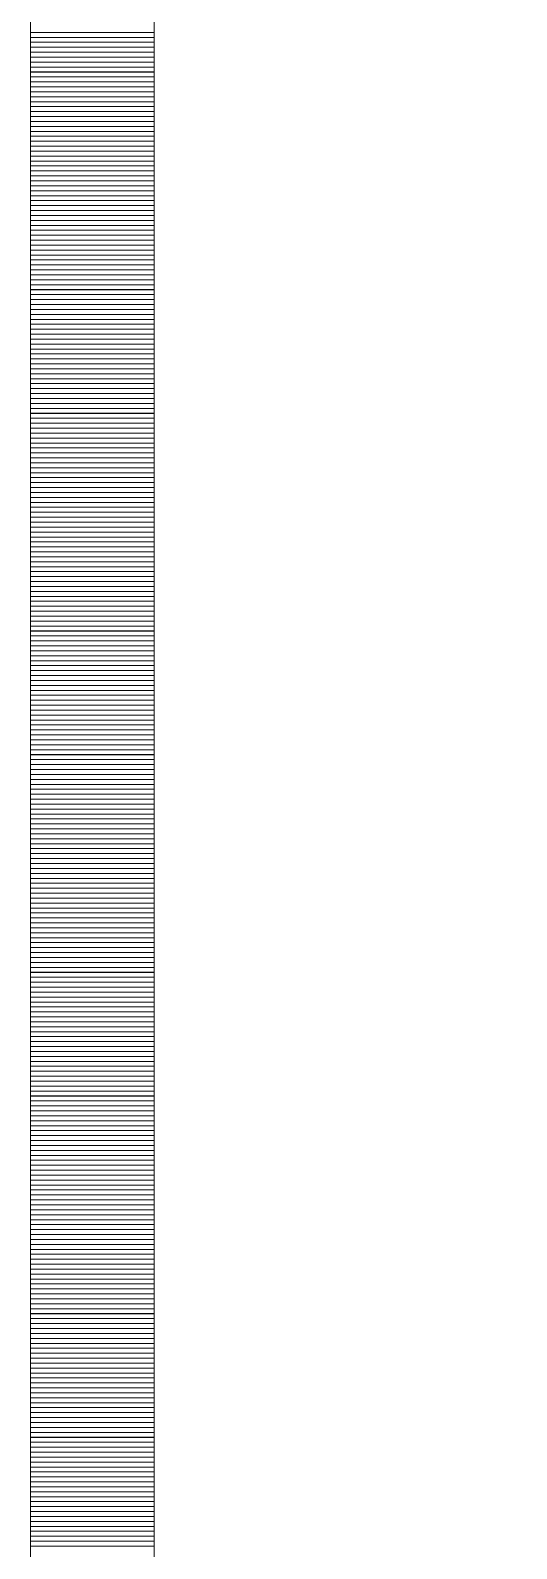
# Model space of a CAD drawing. Header units: millimetres. Extents: x 470010 to 1231400, y -134005 to 421770.
# Drawn here: x 806167.7 to 806266, y 156544.5 to 156851.4 of the extents above; entities that cross this region are included whole.
import ezdxf
from ezdxf.enums import TextEntityAlignment as Align

# ---------------------------------------------------------------- set-up
doc = ezdxf.new("R2010")
doc.units = ezdxf.units.MM
doc.linetypes.add('DASHED', pattern=[19.05, 12.7, -6.35])
doc.layers.get('Defpoints').update_dxf_attribs({"color": 140})
doc.layers.add('АР_Делит', color=120, linetype='Continuous', lineweight=0, plot=False)
doc.layers.add('АР_Тонкая', color=254, linetype='Continuous', lineweight=5)
doc.layers.add('АР_Штриховка', color=8, linetype='Continuous', lineweight=0)
doc.layers.add('РД_Оси_100', color=7, linetype='Continuous', lineweight=0, true_color=0x525252)
doc.styles.add('style1', font='ARIALN.TTF')

# ---------------------------------------------------------------- blocks, each defined once
blk = doc.blocks.new('СОШ_2200_АР_ОСИ_М100_28.05.24')
at = {"layer": 'АР_Делит', "color": 251, "linetype": 'DASHED', "true_color": 0x636466}
blk.add_lwpolyline([(114955, 135155), (114955, -355), (93595.036, -355), (93595.036, 13855), (94145, 13855), (94145, 68320), (66055, 68320), (66055, 13857.73), (83455, 13857.73), (83455, -355), (45245, -355), (45245, 13145), (44695, 13145), (44695, 26755), (45245, 26755), (45245, 68320), (20455, 68320), (20455, 26755), (27955, 26755), (27955, 13145), (-355, 13145), (-355, 100855)], dxfattribs=at)
blk = doc.blocks.new('A$C9108343f')
at = {"layer": 'АР_Тонкая', "color": 18, "linetype": 'Continuous', "lineweight": 5, "true_color": 0x000000}
for p, q in [((140449.09, 313879.49), (140449.09, 237679.49)), ((140474.09, 313879.49), (140474.09, 237679.49)), ((140474.09, 237679.49), (140474.09, 313879.49))]:
    blk.add_line(p, q, dxfattribs=at)
at = {"layer": 'АР_Штриховка', "color": 18, "linetype": 'Continuous', "lineweight": 0, "true_color": 0x000000}
for p, q in [((140449.09, 257217.24), (140474.09, 257217.24)), ((140449.09, 257216.24), (140474.09, 257216.24)), ((140449.09, 257215.24), (140474.09, 257215.24)), ((140449.09, 257214.24), (140474.09, 257214.24)), ((140449.09, 257213.24), (140474.09, 257213.24)), ((140449.09, 257212.24), (140474.09, 257212.24)), ((140449.09, 257211.24), (140474.09, 257211.24)), ((140449.09, 257210.24), (140474.09, 257210.24)), ((140449.09, 257209.24), (140474.09, 257209.24)), ((140449.09, 257208.24), (140474.09, 257208.24)), ((140449.09, 257207.24), (140474.09, 257207.24)), ((140449.09, 257206.24), (140474.09, 257206.24)), ((140449.09, 257205.24), (140474.09, 257205.24)), ((140449.09, 257204.24), (140474.09, 257204.24)), ((140449.09, 257203.24), (140474.09, 257203.24)), ((140449.09, 257202.24), (140474.09, 257202.24)), ((140449.09, 257201.24), (140474.09, 257201.24)), ((140449.09, 257200.24), (140474.09, 257200.24)), ((140449.09, 257199.24), (140474.09, 257199.24)), ((140449.09, 257198.24), (140474.09, 257198.24)), ((140449.09, 257197.24), (140474.09, 257197.24)), ((140449.09, 257196.24), (140474.09, 257196.24)), ((140449.09, 257195.24), (140474.09, 257195.24)), ((140449.09, 257194.24), (140474.09, 257194.24)), ((140449.09, 257193.24), (140474.09, 257193.24)), ((140449.09, 257192.24), (140474.09, 257192.24)), ((140449.09, 257191.24), (140474.09, 257191.24)), ((140449.09, 257190.24), (140474.09, 257190.24)), ((140449.09, 257189.24), (140474.09, 257189.24)), ((140449.09, 257188.24), (140474.09, 257188.24)), ((140449.09, 257187.24), (140474.09, 257187.24)), ((140449.09, 257186.24), (140474.09, 257186.24)), ((140449.09, 257185.24), (140474.09, 257185.24)), ((140449.09, 257184.24), (140474.09, 257184.24)), ((140449.09, 257183.24), (140474.09, 257183.24)), ((140449.09, 257182.24), (140474.09, 257182.24)), ((140449.09, 257181.24), (140474.09, 257181.24)), ((140449.09, 257180.24), (140474.09, 257180.24)), ((140449.09, 257179.24), (140474.09, 257179.24)), ((140449.09, 257178.24), (140474.09, 257178.24)), ((140449.09, 257177.24), (140474.09, 257177.24)), ((140449.09, 257176.24), (140474.09, 257176.24)), ((140449.09, 257175.24), (140474.09, 257175.24)), ((140449.09, 257174.24), (140474.09, 257174.24)), ((140449.09, 257173.24), (140474.09, 257173.24)), ((140449.09, 257172.24), (140474.09, 257172.24)), ((140449.09, 257171.24), (140474.09, 257171.24)), ((140449.09, 257170.24), (140474.09, 257170.24)), ((140449.09, 257169.24), (140474.09, 257169.24)), ((140449.09, 257168.24), (140474.09, 257168.24)), ((140449.09, 257167.24), (140474.09, 257167.24)), ((140449.09, 257166.24), (140474.09, 257166.24)), ((140449.09, 257165.24), (140474.09, 257165.24)), ((140449.09, 257164.24), (140474.09, 257164.24)), ((140449.09, 257163.24), (140474.09, 257163.24)), ((140449.09, 257162.24), (140474.09, 257162.24)), ((140449.09, 257161.24), (140474.09, 257161.24)), ((140449.09, 257160.24), (140474.09, 257160.24)), ((140449.09, 257159.24), (140474.09, 257159.24)), ((140449.09, 257158.24), (140474.09, 257158.24)), ((140449.09, 257157.24), (140474.09, 257157.24)), ((140449.09, 257156.24), (140474.09, 257156.24)), ((140449.09, 257155.24), (140474.09, 257155.24)), ((140449.09, 257154.24), (140474.09, 257154.24)), ((140449.09, 257153.24), (140474.09, 257153.24)), ((140449.09, 257152.24), (140474.09, 257152.24)), ((140449.09, 257151.24), (140474.09, 257151.24)), ((140449.09, 257150.24), (140474.09, 257150.24)), ((140449.09, 257149.24), (140474.09, 257149.24)), ((140449.09, 257148.24), (140474.09, 257148.24)), ((140449.09, 257147.24), (140474.09, 257147.24)), ((140449.09, 257146.24), (140474.09, 257146.24)), ((140449.09, 257145.24), (140474.09, 257145.24)), ((140449.09, 257144.24), (140474.09, 257144.24)), ((140449.09, 257143.24), (140474.09, 257143.24)), ((140449.09, 257142.24), (140474.09, 257142.24)), ((140449.09, 257141.24), (140474.09, 257141.24)), ((140449.09, 257140.24), (140474.09, 257140.24)), ((140449.09, 257139.24), (140474.09, 257139.24)), ((140449.09, 257138.24), (140474.09, 257138.24)), ((140449.09, 257137.24), (140474.09, 257137.24)), ((140449.09, 257136.24), (140474.09, 257136.24)), ((140449.09, 257135.24), (140474.09, 257135.24)), ((140449.09, 257134.24), (140474.09, 257134.24)), ((140449.09, 257133.24), (140474.09, 257133.24)), ((140449.09, 257132.24), (140474.09, 257132.24)), ((140449.09, 257131.24), (140474.09, 257131.24)), ((140449.09, 257130.24), (140474.09, 257130.24)), ((140449.09, 257129.24), (140474.09, 257129.24)), ((140449.09, 257128.24), (140474.09, 257128.24)), ((140449.09, 257127.24), (140474.09, 257127.24)), ((140449.09, 257126.24), (140474.09, 257126.24)), ((140449.09, 257125.24), (140474.09, 257125.24)), ((140449.09, 257124.24), (140474.09, 257124.24)), ((140449.09, 257123.24), (140474.09, 257123.24)), ((140449.09, 257122.24), (140474.09, 257122.24)), ((140449.09, 257121.24), (140474.09, 257121.24)), ((140449.09, 257120.24), (140474.09, 257120.24)), ((140449.09, 257119.24), (140474.09, 257119.24)), ((140449.09, 257118.24), (140474.09, 257118.24)), ((140449.09, 257117.24), (140474.09, 257117.24)), ((140449.09, 257116.24), (140474.09, 257116.24)), ((140449.09, 257115.24), (140474.09, 257115.24)), ((140449.09, 257114.24), (140474.09, 257114.24)), ((140449.09, 257113.24), (140474.09, 257113.24)), ((140449.09, 257112.24), (140474.09, 257112.24)), ((140449.09, 257111.24), (140474.09, 257111.24)), ((140449.09, 257110.24), (140474.09, 257110.24)), ((140449.09, 257109.24), (140474.09, 257109.24)), ((140449.09, 257108.24), (140474.09, 257108.24)), ((140449.09, 257107.24), (140474.09, 257107.24)), ((140449.09, 257106.24), (140474.09, 257106.24)), ((140449.09, 257105.24), (140474.09, 257105.24)), ((140449.09, 257104.24), (140474.09, 257104.24)), ((140449.09, 257103.24), (140474.09, 257103.24)), ((140449.09, 257102.24), (140474.09, 257102.24)), ((140449.09, 257101.24), (140474.09, 257101.24)), ((140449.09, 257100.24), (140474.09, 257100.24)), ((140449.09, 257099.24), (140474.09, 257099.24)), ((140449.09, 257098.24), (140474.09, 257098.24)), ((140449.09, 257097.24), (140474.09, 257097.24)), ((140449.09, 257096.24), (140474.09, 257096.24)), ((140449.09, 257095.24), (140474.09, 257095.24)), ((140449.09, 257094.24), (140474.09, 257094.24)), ((140449.09, 257093.24), (140474.09, 257093.24)), ((140449.09, 257092.24), (140474.09, 257092.24)), ((140449.09, 257091.24), (140474.09, 257091.24)), ((140449.09, 257090.24), (140474.09, 257090.24)), ((140449.09, 257089.24), (140474.09, 257089.24)), ((140449.09, 257088.24), (140474.09, 257088.24)), ((140449.09, 257087.24), (140474.09, 257087.24)), ((140449.09, 257086.24), (140474.09, 257086.24)), ((140449.09, 257085.24), (140474.09, 257085.24)), ((140449.09, 257084.24), (140474.09, 257084.24)), ((140449.09, 257083.24), (140474.09, 257083.24)), ((140449.09, 257082.24), (140474.09, 257082.24)), ((140449.09, 257081.24), (140474.09, 257081.24)), ((140449.09, 257080.24), (140474.09, 257080.24)), ((140449.09, 257079.24), (140474.09, 257079.24)), ((140449.09, 257078.24), (140474.09, 257078.24)), ((140449.09, 257077.24), (140474.09, 257077.24)), ((140449.09, 257076.24), (140474.09, 257076.24)), ((140449.09, 257075.24), (140474.09, 257075.24)), ((140449.09, 257074.24), (140474.09, 257074.24)), ((140449.09, 257073.24), (140474.09, 257073.24)), ((140449.09, 257072.24), (140474.09, 257072.24)), ((140449.09, 257071.24), (140474.09, 257071.24)), ((140449.09, 257070.24), (140474.09, 257070.24)), ((140449.09, 257069.24), (140474.09, 257069.24)), ((140449.09, 257068.24), (140474.09, 257068.24)), ((140449.09, 257067.24), (140474.09, 257067.24)), ((140449.09, 257066.24), (140474.09, 257066.24)), ((140449.09, 257065.24), (140474.09, 257065.24)), ((140449.09, 257064.24), (140474.09, 257064.24)), ((140449.09, 257063.24), (140474.09, 257063.24)), ((140449.09, 257062.24), (140474.09, 257062.24)), ((140449.09, 257061.24), (140474.09, 257061.24)), ((140449.09, 257060.24), (140474.09, 257060.24)), ((140449.09, 257059.24), (140474.09, 257059.24)), ((140449.09, 257058.24), (140474.09, 257058.24)), ((140449.09, 257057.24), (140474.09, 257057.24)), ((140449.09, 257056.24), (140474.09, 257056.24)), ((140449.09, 257055.24), (140474.09, 257055.24)), ((140449.09, 257054.24), (140474.09, 257054.24)), ((140449.09, 257053.24), (140474.09, 257053.24)), ((140449.09, 257052.24), (140474.09, 257052.24)), ((140449.09, 257051.24), (140474.09, 257051.24)), ((140449.09, 257050.24), (140474.09, 257050.24)), ((140449.09, 257049.24), (140474.09, 257049.24)), ((140449.09, 257048.24), (140474.09, 257048.24)), ((140449.09, 257047.24), (140474.09, 257047.24)), ((140449.09, 257046.24), (140474.09, 257046.24)), ((140449.09, 257045.24), (140474.09, 257045.24)), ((140449.09, 257044.24), (140474.09, 257044.24)), ((140449.09, 257043.24), (140474.09, 257043.24)), ((140449.09, 257042.24), (140474.09, 257042.24)), ((140449.09, 257041.24), (140474.09, 257041.24)), ((140449.09, 257040.24), (140474.09, 257040.24)), ((140449.09, 257039.24), (140474.09, 257039.24)), ((140449.09, 257038.24), (140474.09, 257038.24)), ((140449.09, 257037.24), (140474.09, 257037.24)), ((140449.09, 257036.24), (140474.09, 257036.24)), ((140449.09, 257035.24), (140474.09, 257035.24)), ((140449.09, 257034.24), (140474.09, 257034.24)), ((140449.09, 257033.24), (140474.09, 257033.24)), ((140449.09, 257032.24), (140474.09, 257032.24)), ((140449.09, 257031.24), (140474.09, 257031.24)), ((140449.09, 257030.24), (140474.09, 257030.24)), ((140449.09, 257029.24), (140474.09, 257029.24)), ((140449.09, 257028.24), (140474.09, 257028.24)), ((140449.09, 257027.24), (140474.09, 257027.24)), ((140449.09, 257026.24), (140474.09, 257026.24)), ((140449.09, 257025.24), (140474.09, 257025.24)), ((140449.09, 257024.24), (140474.09, 257024.24)), ((140449.09, 257023.24), (140474.09, 257023.24)), ((140449.09, 257022.24), (140474.09, 257022.24)), ((140449.09, 257021.24), (140474.09, 257021.24)), ((140449.09, 257020.24), (140474.09, 257020.24)), ((140449.09, 257019.24), (140474.09, 257019.24)), ((140449.09, 257018.24), (140474.09, 257018.24)), ((140449.09, 257017.24), (140474.09, 257017.24)), ((140449.09, 257016.24), (140474.09, 257016.24)), ((140449.09, 257015.24), (140474.09, 257015.24)), ((140449.09, 257014.24), (140474.09, 257014.24)), ((140449.09, 257013.24), (140474.09, 257013.24)), ((140449.09, 257012.24), (140474.09, 257012.24)), ((140449.09, 257011.24), (140474.09, 257011.24)), ((140449.09, 257010.24), (140474.09, 257010.24)), ((140449.09, 257009.24), (140474.09, 257009.24)), ((140449.09, 257008.24), (140474.09, 257008.24)), ((140449.09, 257007.24), (140474.09, 257007.24)), ((140449.09, 257006.24), (140474.09, 257006.24)), ((140449.09, 257005.24), (140474.09, 257005.24)), ((140449.09, 257004.24), (140474.09, 257004.24)), ((140449.09, 257003.24), (140474.09, 257003.24)), ((140449.09, 257002.24), (140474.09, 257002.24)), ((140449.09, 257001.24), (140474.09, 257001.24)), ((140449.09, 257000.24), (140474.09, 257000.24)), ((140449.09, 256999.24), (140474.09, 256999.24)), ((140449.09, 256998.24), (140474.09, 256998.24)), ((140449.09, 256997.24), (140474.09, 256997.24)), ((140449.09, 256996.24), (140474.09, 256996.24)), ((140449.09, 256995.24), (140474.09, 256995.24)), ((140449.09, 256994.24), (140474.09, 256994.24)), ((140449.09, 256993.24), (140474.09, 256993.24)), ((140449.09, 256992.24), (140474.09, 256992.24)), ((140449.09, 256991.24), (140474.09, 256991.24)), ((140449.09, 256990.24), (140474.09, 256990.24)), ((140449.09, 256989.24), (140474.09, 256989.24)), ((140449.09, 256988.24), (140474.09, 256988.24)), ((140449.09, 256987.24), (140474.09, 256987.24)), ((140449.09, 256986.24), (140474.09, 256986.24)), ((140449.09, 256985.24), (140474.09, 256985.24)), ((140449.09, 256984.24), (140474.09, 256984.24)), ((140449.09, 256983.24), (140474.09, 256983.24)), ((140449.09, 256982.24), (140474.09, 256982.24)), ((140449.09, 256981.24), (140474.09, 256981.24)), ((140449.09, 256980.24), (140474.09, 256980.24)), ((140449.09, 256979.24), (140474.09, 256979.24)), ((140449.09, 256978.24), (140474.09, 256978.24)), ((140449.09, 256977.24), (140474.09, 256977.24)), ((140449.09, 256976.24), (140474.09, 256976.24)), ((140449.09, 256975.24), (140474.09, 256975.24)), ((140449.09, 256974.24), (140474.09, 256974.24)), ((140449.09, 256973.24), (140474.09, 256973.24)), ((140449.09, 256972.24), (140474.09, 256972.24)), ((140449.09, 256971.24), (140474.09, 256971.24)), ((140449.09, 256970.24), (140474.09, 256970.24)), ((140449.09, 256969.24), (140474.09, 256969.24)), ((140449.09, 256968.24), (140474.09, 256968.24)), ((140449.09, 256967.24), (140474.09, 256967.24)), ((140449.09, 256966.24), (140474.09, 256966.24)), ((140449.09, 256965.24), (140474.09, 256965.24)), ((140449.09, 256964.24), (140474.09, 256964.24)), ((140449.09, 256963.24), (140474.09, 256963.24)), ((140449.09, 256962.24), (140474.09, 256962.24)), ((140449.09, 256961.24), (140474.09, 256961.24)), ((140449.09, 256960.24), (140474.09, 256960.24)), ((140449.09, 256959.24), (140474.09, 256959.24)), ((140449.09, 256958.24), (140474.09, 256958.24)), ((140449.09, 256957.24), (140474.09, 256957.24)), ((140449.09, 256956.24), (140474.09, 256956.24)), ((140449.09, 256955.24), (140474.09, 256955.24)), ((140449.09, 256954.24), (140474.09, 256954.24)), ((140449.09, 256953.24), (140474.09, 256953.24)), ((140449.09, 256952.24), (140474.09, 256952.24)), ((140449.09, 256951.24), (140474.09, 256951.24)), ((140449.09, 256950.24), (140474.09, 256950.24)), ((140449.09, 256949.24), (140474.09, 256949.24)), ((140449.09, 256948.24), (140474.09, 256948.24)), ((140449.09, 256947.24), (140474.09, 256947.24)), ((140449.09, 256946.24), (140474.09, 256946.24)), ((140449.09, 256945.24), (140474.09, 256945.24)), ((140449.09, 256944.24), (140474.09, 256944.24)), ((140449.09, 256943.24), (140474.09, 256943.24)), ((140449.09, 256942.24), (140474.09, 256942.24)), ((140449.09, 256941.24), (140474.09, 256941.24)), ((140449.09, 256940.24), (140474.09, 256940.24)), ((140449.09, 256939.24), (140474.09, 256939.24)), ((140449.09, 256938.24), (140474.09, 256938.24)), ((140449.09, 256937.24), (140474.09, 256937.24)), ((140449.09, 256936.24), (140474.09, 256936.24)), ((140449.09, 256935.24), (140474.09, 256935.24)), ((140449.09, 256934.24), (140474.09, 256934.24)), ((140449.09, 256933.24), (140474.09, 256933.24)), ((140449.09, 256932.24), (140474.09, 256932.24)), ((140449.09, 256931.24), (140474.09, 256931.24)), ((140449.09, 256930.24), (140474.09, 256930.24)), ((140449.09, 256929.24), (140474.09, 256929.24)), ((140449.09, 256928.24), (140474.09, 256928.24)), ((140449.09, 256927.24), (140474.09, 256927.24)), ((140449.09, 256926.24), (140474.09, 256926.24)), ((140449.09, 256925.24), (140474.09, 256925.24)), ((140449.09, 256924.24), (140474.09, 256924.24)), ((140449.09, 256923.24), (140474.09, 256923.24)), ((140449.09, 256922.24), (140474.09, 256922.24)), ((140449.09, 256921.24), (140474.09, 256921.24)), ((140449.09, 256920.24), (140474.09, 256920.24)), ((140449.09, 256919.24), (140474.09, 256919.24)), ((140449.09, 256918.24), (140474.09, 256918.24)), ((140449.09, 256917.24), (140474.09, 256917.24)), ((140449.09, 256916.24), (140474.09, 256916.24)), ((140449.09, 256915.24), (140474.09, 256915.24)), ((140449.09, 256914.24), (140474.09, 256914.24)), ((140449.09, 256913.24), (140474.09, 256913.24)), ((140449.09, 256912.24), (140474.09, 256912.24)), ((140449.09, 256911.24), (140474.09, 256911.24))]:
    blk.add_line(p, q, dxfattribs=at)
at = {"layer": 'РД_Оси_100'}
blk.add_blockref('СОШ_2200_АР_ОСИ_М100_28.05.24', (140804.09, 223079.49), dxfattribs=at)
at = {"layer": 'Defpoints', "color": 18, "true_color": 0x000000, "style": 'style1'}
for p in [(143949.34, 316089.12), (143974.98, 281639.5), (143890.4, 273244.71), (143839.99, 264276.81), (143967.75, 254892.38), (12251.96, 104178.14), (12382.58, 96023.14)]:
    blk.add_attdef('АР-ПОМЕЩЕНИЕ:НАИМЕНОВАНИЕ', text='', height=100, dxfattribs=at).set_placement(p, align=Align.MIDDLE)
at = {"layer": 'Defpoints', "color": 18, "true_color": 0x000000, "style": 'style1', "flags": 8}
for p in [(143951.3, 279099.09), (143848.34, 269251.11), (143875.33, 260094.25), (144049.74, 250824.7), (163419.28, 238153.36), (155897.46, 237965.97), (183037.2, 237965.97), (143342.94, 237876.19)]:
    blk.add_attdef('АР-ПОМЕЩЕНИЕ:НАИМЕНОВАНИЕ', text='', height=100, dxfattribs=at).set_placement(p, align=Align.MIDDLE)

msp = doc.modelspace()

# ---------------------------------------------------------------- linework, layer by layer
at = {"layer": 'АР_Тонкая', "color": 18, "linetype": 'Continuous', "lineweight": 5, "true_color": 0x000000}
for p, q in [((806167.706, 213513.251), (806167.706, 137313.251)), ((806192.706, 213513.251), (806192.706, 137313.251)), ((806192.706, 137313.251), (806192.706, 213513.251))]:
    msp.add_line(p, q, dxfattribs=at)
at = {"layer": 'АР_Штриховка', "color": 18, "linetype": 'Continuous', "lineweight": 0, "true_color": 0x000000}
for p, q in [((806167.706, 156851), (806192.706, 156851)), ((806167.706, 156850), (806192.706, 156850)), ((806167.706, 156849), (806192.706, 156849)), ((806167.706, 156848), (806192.706, 156848)), ((806167.706, 156847), (806192.706, 156847)), ((806167.706, 156846), (806192.706, 156846)), ((806167.706, 156845), (806192.706, 156845)), ((806167.706, 156844), (806192.706, 156844)), ((806167.706, 156843), (806192.706, 156843)), ((806167.706, 156842), (806192.706, 156842)), ((806167.706, 156841), (806192.706, 156841)), ((806167.706, 156840), (806192.706, 156840)), ((806167.706, 156839), (806192.706, 156839)), ((806167.706, 156838), (806192.706, 156838)), ((806167.706, 156837), (806192.706, 156837)), ((806167.706, 156836), (806192.706, 156836)), ((806167.706, 156835), (806192.706, 156835)), ((806167.706, 156834), (806192.706, 156834)), ((806167.706, 156833), (806192.706, 156833)), ((806167.706, 156832), (806192.706, 156832)), ((806167.706, 156831), (806192.706, 156831)), ((806167.706, 156830), (806192.706, 156830)), ((806167.706, 156829), (806192.706, 156829)), ((806167.706, 156828), (806192.706, 156828)), ((806167.706, 156827), (806192.706, 156827)), ((806167.706, 156826), (806192.706, 156826)), ((806167.706, 156825), (806192.706, 156825)), ((806167.706, 156824), (806192.706, 156824)), ((806167.706, 156823), (806192.706, 156823)), ((806167.706, 156822), (806192.706, 156822)), ((806167.706, 156821), (806192.706, 156821)), ((806167.706, 156820), (806192.706, 156820)), ((806167.706, 156819), (806192.706, 156819)), ((806167.706, 156818), (806192.706, 156818)), ((806167.706, 156817), (806192.706, 156817)), ((806167.706, 156816), (806192.706, 156816)), ((806167.706, 156815), (806192.706, 156815)), ((806167.706, 156814), (806192.706, 156814)), ((806167.706, 156813), (806192.706, 156813)), ((806167.706, 156812), (806192.706, 156812)), ((806167.706, 156811), (806192.706, 156811)), ((806167.706, 156810), (806192.706, 156810)), ((806167.706, 156809), (806192.706, 156809)), ((806167.706, 156808), (806192.706, 156808)), ((806167.706, 156807), (806192.706, 156807)), ((806167.706, 156806), (806192.706, 156806)), ((806167.706, 156805), (806192.706, 156805)), ((806167.706, 156804), (806192.706, 156804)), ((806167.706, 156803), (806192.706, 156803)), ((806167.706, 156802), (806192.706, 156802)), ((806167.706, 156801), (806192.706, 156801)), ((806167.706, 156800), (806192.706, 156800)), ((806167.706, 156799), (806192.706, 156799)), ((806167.706, 156798), (806192.706, 156798)), ((806167.706, 156797), (806192.706, 156797)), ((806167.706, 156796), (806192.706, 156796)), ((806167.706, 156795), (806192.706, 156795)), ((806167.706, 156794), (806192.706, 156794)), ((806167.706, 156793), (806192.706, 156793)), ((806167.706, 156792), (806192.706, 156792)), ((806167.706, 156791), (806192.706, 156791)), ((806167.706, 156790), (806192.706, 156790)), ((806167.706, 156789), (806192.706, 156789)), ((806167.706, 156788), (806192.706, 156788)), ((806167.706, 156787), (806192.706, 156787)), ((806167.706, 156786), (806192.706, 156786)), ((806167.706, 156785), (806192.706, 156785)), ((806167.706, 156784), (806192.706, 156784)), ((806167.706, 156783), (806192.706, 156783)), ((806167.706, 156782), (806192.706, 156782)), ((806167.706, 156781), (806192.706, 156781)), ((806167.706, 156780), (806192.706, 156780)), ((806167.706, 156779), (806192.706, 156779)), ((806167.706, 156778), (806192.706, 156778)), ((806167.706, 156777), (806192.706, 156777)), ((806167.706, 156776), (806192.706, 156776)), ((806167.706, 156775), (806192.706, 156775)), ((806167.706, 156774), (806192.706, 156774)), ((806167.706, 156773), (806192.706, 156773)), ((806167.706, 156772), (806192.706, 156772)), ((806167.706, 156771), (806192.706, 156771)), ((806167.706, 156770), (806192.706, 156770)), ((806167.706, 156769), (806192.706, 156769)), ((806167.706, 156768), (806192.706, 156768)), ((806167.706, 156767), (806192.706, 156767)), ((806167.706, 156766), (806192.706, 156766)), ((806167.706, 156765), (806192.706, 156765)), ((806167.706, 156764), (806192.706, 156764)), ((806167.706, 156763), (806192.706, 156763)), ((806167.706, 156762), (806192.706, 156762)), ((806167.706, 156761), (806192.706, 156761)), ((806167.706, 156760), (806192.706, 156760)), ((806167.706, 156759), (806192.706, 156759)), ((806167.706, 156758), (806192.706, 156758)), ((806167.706, 156757), (806192.706, 156757)), ((806167.706, 156756), (806192.706, 156756)), ((806167.706, 156755), (806192.706, 156755)), ((806167.706, 156754), (806192.706, 156754)), ((806167.706, 156753), (806192.706, 156753)), ((806167.706, 156752), (806192.706, 156752)), ((806167.706, 156751), (806192.706, 156751)), ((806167.706, 156750), (806192.706, 156750)), ((806167.706, 156749), (806192.706, 156749)), ((806167.706, 156748), (806192.706, 156748)), ((806167.706, 156747), (806192.706, 156747)), ((806167.706, 156746), (806192.706, 156746)), ((806167.706, 156745), (806192.706, 156745)), ((806167.706, 156744), (806192.706, 156744)), ((806167.706, 156743), (806192.706, 156743)), ((806167.706, 156742), (806192.706, 156742)), ((806167.706, 156741), (806192.706, 156741)), ((806167.706, 156740), (806192.706, 156740)), ((806167.706, 156739), (806192.706, 156739)), ((806167.706, 156738), (806192.706, 156738)), ((806167.706, 156737), (806192.706, 156737)), ((806167.706, 156736), (806192.706, 156736)), ((806167.706, 156735), (806192.706, 156735)), ((806167.706, 156734), (806192.706, 156734)), ((806167.706, 156733), (806192.706, 156733)), ((806167.706, 156732), (806192.706, 156732)), ((806167.706, 156731), (806192.706, 156731)), ((806167.706, 156730), (806192.706, 156730)), ((806167.706, 156729), (806192.706, 156729)), ((806167.706, 156728), (806192.706, 156728)), ((806167.706, 156727), (806192.706, 156727)), ((806167.706, 156726), (806192.706, 156726)), ((806167.706, 156725), (806192.706, 156725)), ((806167.706, 156724), (806192.706, 156724)), ((806167.706, 156723), (806192.706, 156723)), ((806167.706, 156722), (806192.706, 156722)), ((806167.706, 156721), (806192.706, 156721)), ((806167.706, 156720), (806192.706, 156720)), ((806167.706, 156719), (806192.706, 156719)), ((806167.706, 156718), (806192.706, 156718)), ((806167.706, 156717), (806192.706, 156717)), ((806167.706, 156716), (806192.706, 156716)), ((806167.706, 156715), (806192.706, 156715)), ((806167.706, 156714), (806192.706, 156714)), ((806167.706, 156713), (806192.706, 156713)), ((806167.706, 156712), (806192.706, 156712)), ((806167.706, 156711), (806192.706, 156711)), ((806167.706, 156710), (806192.706, 156710)), ((806167.706, 156709), (806192.706, 156709)), ((806167.706, 156708), (806192.706, 156708)), ((806167.706, 156707), (806192.706, 156707)), ((806167.706, 156706), (806192.706, 156706)), ((806167.706, 156705), (806192.706, 156705)), ((806167.706, 156704), (806192.706, 156704)), ((806167.706, 156703), (806192.706, 156703)), ((806167.706, 156702), (806192.706, 156702)), ((806167.706, 156701), (806192.706, 156701)), ((806167.706, 156700), (806192.706, 156700)), ((806167.706, 156699), (806192.706, 156699)), ((806167.706, 156698), (806192.706, 156698)), ((806167.706, 156697), (806192.706, 156697)), ((806167.706, 156696), (806192.706, 156696)), ((806167.706, 156695), (806192.706, 156695)), ((806167.706, 156694), (806192.706, 156694)), ((806167.706, 156693), (806192.706, 156693)), ((806167.706, 156692), (806192.706, 156692)), ((806167.706, 156691), (806192.706, 156691)), ((806167.706, 156690), (806192.706, 156690)), ((806167.706, 156689), (806192.706, 156689)), ((806167.706, 156688), (806192.706, 156688)), ((806167.706, 156687), (806192.706, 156687)), ((806167.706, 156686), (806192.706, 156686)), ((806167.706, 156685), (806192.706, 156685)), ((806167.706, 156684), (806192.706, 156684)), ((806167.706, 156683), (806192.706, 156683)), ((806167.706, 156682), (806192.706, 156682)), ((806167.706, 156681), (806192.706, 156681)), ((806167.706, 156680), (806192.706, 156680)), ((806167.706, 156679), (806192.706, 156679)), ((806167.706, 156678), (806192.706, 156678)), ((806167.706, 156677), (806192.706, 156677)), ((806167.706, 156676), (806192.706, 156676)), ((806167.706, 156675), (806192.706, 156675)), ((806167.706, 156674), (806192.706, 156674)), ((806167.706, 156673), (806192.706, 156673)), ((806167.706, 156672), (806192.706, 156672)), ((806167.706, 156671), (806192.706, 156671)), ((806167.706, 156670), (806192.706, 156670)), ((806167.706, 156669), (806192.706, 156669)), ((806167.706, 156668), (806192.706, 156668)), ((806167.706, 156667), (806192.706, 156667)), ((806167.706, 156666), (806192.706, 156666)), ((806167.706, 156665), (806192.706, 156665)), ((806167.706, 156664), (806192.706, 156664)), ((806167.706, 156663), (806192.706, 156663)), ((806167.706, 156662), (806192.706, 156662)), ((806167.706, 156661), (806192.706, 156661)), ((806167.706, 156660), (806192.706, 156660)), ((806167.706, 156659), (806192.706, 156659)), ((806167.706, 156658), (806192.706, 156658)), ((806167.706, 156657), (806192.706, 156657)), ((806167.706, 156656), (806192.706, 156656)), ((806167.706, 156655), (806192.706, 156655)), ((806167.706, 156654), (806192.706, 156654)), ((806167.706, 156653), (806192.706, 156653)), ((806167.706, 156652), (806192.706, 156652)), ((806167.706, 156651), (806192.706, 156651)), ((806167.706, 156650), (806192.706, 156650)), ((806167.706, 156649), (806192.706, 156649)), ((806167.706, 156648), (806192.706, 156648)), ((806167.706, 156647), (806192.706, 156647)), ((806167.706, 156646), (806192.706, 156646)), ((806167.706, 156645), (806192.706, 156645)), ((806167.706, 156644), (806192.706, 156644)), ((806167.706, 156643), (806192.706, 156643)), ((806167.706, 156642), (806192.706, 156642)), ((806167.706, 156641), (806192.706, 156641)), ((806167.706, 156640), (806192.706, 156640)), ((806167.706, 156639), (806192.706, 156639)), ((806167.706, 156638), (806192.706, 156638)), ((806167.706, 156637), (806192.706, 156637)), ((806167.706, 156636), (806192.706, 156636)), ((806167.706, 156635), (806192.706, 156635)), ((806167.706, 156634), (806192.706, 156634)), ((806167.706, 156633), (806192.706, 156633)), ((806167.706, 156632), (806192.706, 156632)), ((806167.706, 156631), (806192.706, 156631)), ((806167.706, 156630), (806192.706, 156630)), ((806167.706, 156629), (806192.706, 156629)), ((806167.706, 156628), (806192.706, 156628)), ((806167.706, 156627), (806192.706, 156627)), ((806167.706, 156626), (806192.706, 156626)), ((806167.706, 156625), (806192.706, 156625)), ((806167.706, 156624), (806192.706, 156624)), ((806167.706, 156623), (806192.706, 156623)), ((806167.706, 156622), (806192.706, 156622)), ((806167.706, 156621), (806192.706, 156621)), ((806167.706, 156620), (806192.706, 156620)), ((806167.706, 156619), (806192.706, 156619)), ((806167.706, 156618), (806192.706, 156618)), ((806167.706, 156617), (806192.706, 156617)), ((806167.706, 156616), (806192.706, 156616)), ((806167.706, 156615), (806192.706, 156615)), ((806167.706, 156614), (806192.706, 156614)), ((806167.706, 156613), (806192.706, 156613)), ((806167.706, 156612), (806192.706, 156612)), ((806167.706, 156611), (806192.706, 156611)), ((806167.706, 156610), (806192.706, 156610)), ((806167.706, 156609), (806192.706, 156609)), ((806167.706, 156608), (806192.706, 156608)), ((806167.706, 156607), (806192.706, 156607)), ((806167.706, 156606), (806192.706, 156606)), ((806167.706, 156605), (806192.706, 156605)), ((806167.706, 156604), (806192.706, 156604)), ((806167.706, 156603), (806192.706, 156603)), ((806167.706, 156602), (806192.706, 156602)), ((806167.706, 156601), (806192.706, 156601)), ((806167.706, 156600), (806192.706, 156600)), ((806167.706, 156599), (806192.706, 156599)), ((806167.706, 156598), (806192.706, 156598)), ((806167.706, 156597), (806192.706, 156597)), ((806167.706, 156596), (806192.706, 156596)), ((806167.706, 156595), (806192.706, 156595)), ((806167.706, 156594), (806192.706, 156594)), ((806167.706, 156593), (806192.706, 156593)), ((806167.706, 156592), (806192.706, 156592)), ((806167.706, 156591), (806192.706, 156591)), ((806167.706, 156590), (806192.706, 156590)), ((806167.706, 156589), (806192.706, 156589)), ((806167.706, 156588), (806192.706, 156588)), ((806167.706, 156587), (806192.706, 156587)), ((806167.706, 156586), (806192.706, 156586)), ((806167.706, 156585), (806192.706, 156585)), ((806167.706, 156584), (806192.706, 156584)), ((806167.706, 156583), (806192.706, 156583)), ((806167.706, 156582), (806192.706, 156582)), ((806167.706, 156581), (806192.706, 156581)), ((806167.706, 156580), (806192.706, 156580)), ((806167.706, 156579), (806192.706, 156579)), ((806167.706, 156578), (806192.706, 156578)), ((806167.706, 156577), (806192.706, 156577)), ((806167.706, 156576), (806192.706, 156576)), ((806167.706, 156575), (806192.706, 156575)), ((806167.706, 156574), (806192.706, 156574)), ((806167.706, 156573), (806192.706, 156573)), ((806167.706, 156572), (806192.706, 156572)), ((806167.706, 156571), (806192.706, 156571)), ((806167.706, 156570), (806192.706, 156570)), ((806167.706, 156569), (806192.706, 156569)), ((806167.706, 156568), (806192.706, 156568)), ((806167.706, 156567), (806192.706, 156567)), ((806167.706, 156566), (806192.706, 156566)), ((806167.706, 156565), (806192.706, 156565)), ((806167.706, 156564), (806192.706, 156564)), ((806167.706, 156563), (806192.706, 156563)), ((806167.706, 156562), (806192.706, 156562)), ((806167.706, 156561), (806192.706, 156561)), ((806167.706, 156560), (806192.706, 156560)), ((806167.706, 156559), (806192.706, 156559)), ((806167.706, 156558), (806192.706, 156558)), ((806167.706, 156557), (806192.706, 156557)), ((806167.706, 156556), (806192.706, 156556)), ((806167.706, 156555), (806192.706, 156555)), ((806167.706, 156554), (806192.706, 156554)), ((806167.706, 156553), (806192.706, 156553)), ((806167.706, 156552), (806192.706, 156552)), ((806167.706, 156551), (806192.706, 156551)), ((806167.706, 156550), (806192.706, 156550)), ((806167.706, 156549), (806192.706, 156549)), ((806167.706, 156548), (806192.706, 156548)), ((806167.706, 156547), (806192.706, 156547)), ((806167.706, 156546), (806192.706, 156546)), ((806167.706, 156545), (806192.706, 156545))]:
    msp.add_line(p, q, dxfattribs=at)

# ---------------------------------------------------------------- block references
msp.add_blockref('A$C9108343f', (665718.612, -100366.242))
at = {"layer": 'РД_Оси_100'}
msp.add_blockref('СОШ_2200_АР_ОСИ_М100_28.05.24', (806522.706, 122713.251), dxfattribs=at)

doc.saveas('drawing.dxf')
